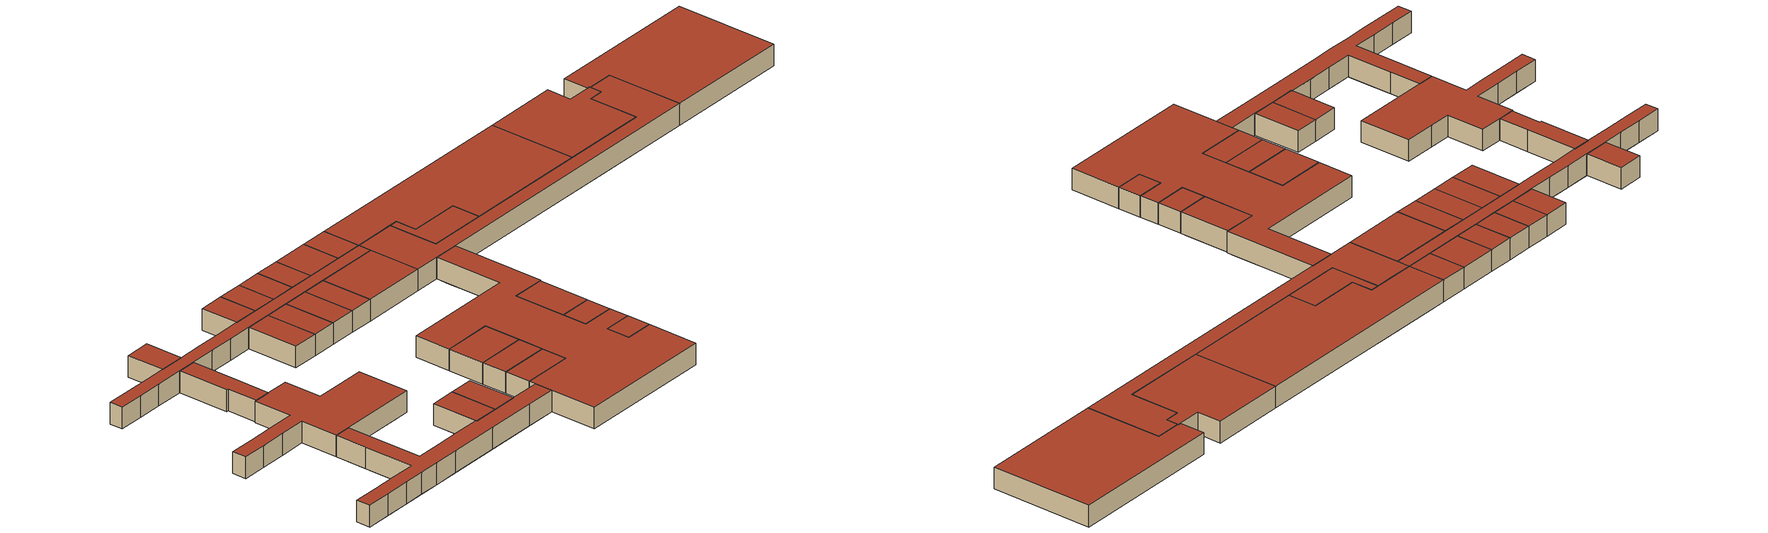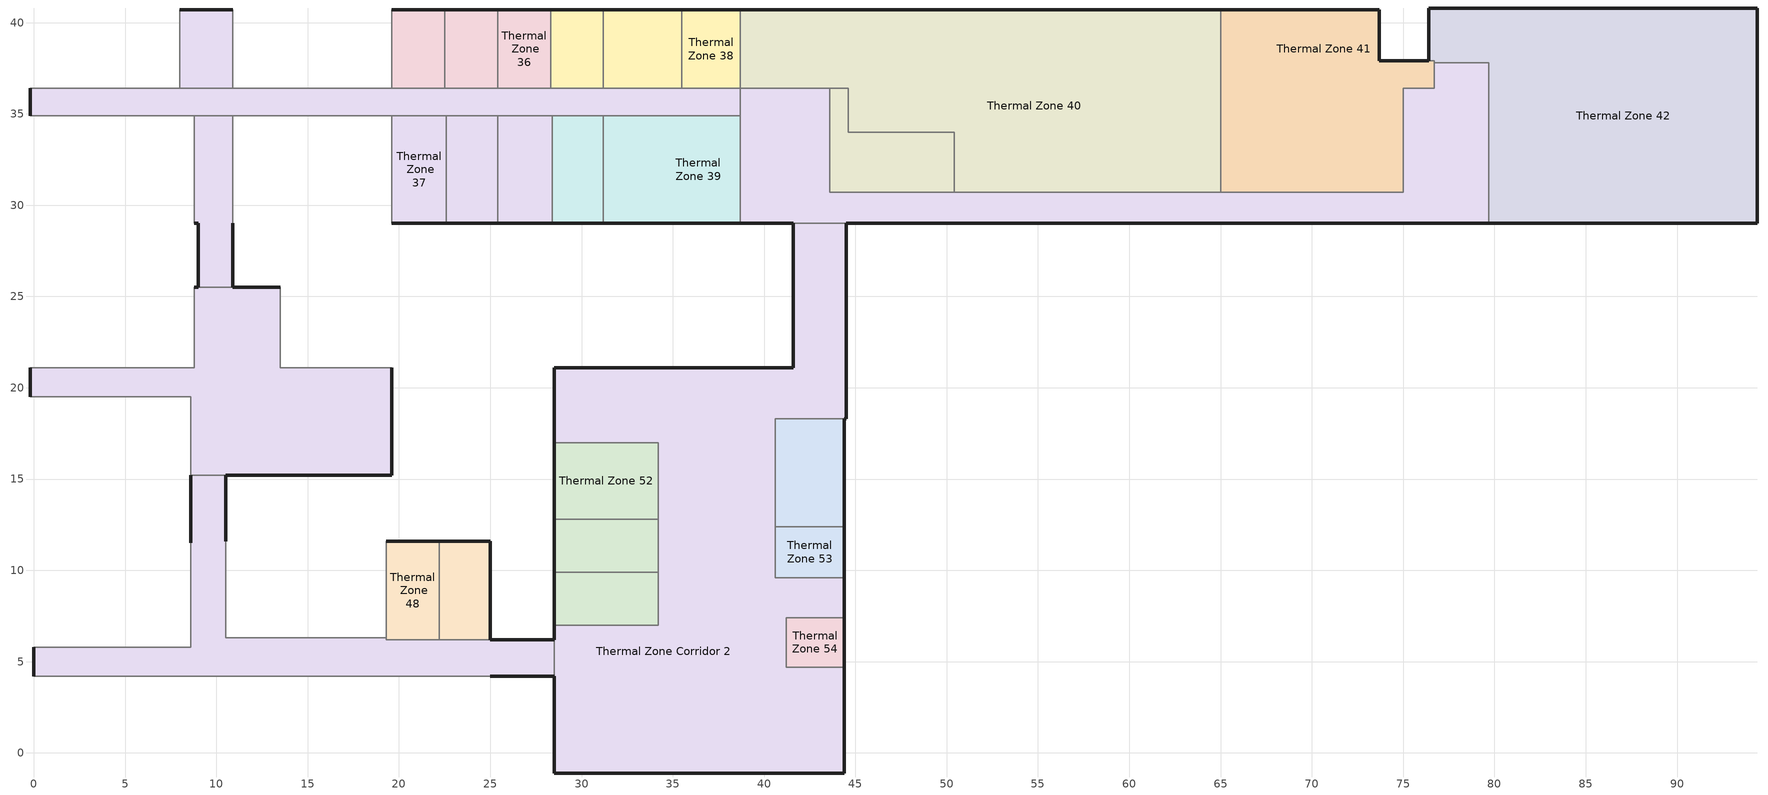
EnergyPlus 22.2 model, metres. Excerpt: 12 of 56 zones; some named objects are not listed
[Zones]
Thermal Zone 36
 floor to Thermal Zone 5 (Interior Floor): 28.3,40.7 28.3,36.4 25.4,36.4 25.4,40.7 z2.44; 22.5,40.7 22.5,36.4 19.6,36.4 19.6,40.7 z2.44; 25.4,40.7 25.4,36.4 22.5,36.4 22.5,40.7 z2.44
 wall outside (ASHRAE 189.1-2009 ExtWall Mass ClimateZone 4): 28.3,40.7 25.4,40.7 22.5,40.7 19.6,40.7 z2.44:4.88
 wall to Thermal Zone 38 (Interior Wall): 28.3,36.4 28.3,40.7 z2.44:4.88
 wall to Thermal Zone Corridor 2 (Interior Wall): 19.6,36.4 22.5,36.4 25.4,36.4 28.3,36.4 z2.44:4.88
 wall to Thermal Zone 36 (Interior Wall): 25.4,40.7 25.4,36.4 25.4,40.7 / 22.5,36.4 22.5,40.7 22.5,36.4 z2.44:4.88
 wall to Thermal Zone 34 (Interior Wall): 19.6,40.7 19.6,36.4 z2.44:4.88
 roof outside (ASHRAE 189.1-2009 ExtRoof IEAD ClimateZone 2-5): 25.4,40.7 25.4,36.4 28.3,36.4 28.3,40.7 z4.88; 19.6,40.7 19.6,36.4 22.5,36.4 22.5,40.7 z4.88; 22.5,40.7 22.5,36.4 25.4,36.4 25.4,40.7 z4.88
Thermal Zone 37
 floor to Thermal Zone 6 (Interior Floor): 22.6,34.9 22.6,29 19.6,29 19.6,34.9 z2.44; 22.6,29 22.6,34.9 25.4,34.9 25.4,29 z2.44; 28.4,34.9 28.4,29 25.4,29 25.4,34.9 z2.44
 wall outside (ASHRAE 189.1-2009 ExtWall Mass ClimateZone 4): 19.6,29 22.6,29 25.4,29 28.4,29 z2.44:4.88
 wall to Thermal Zone 37 (Interior Wall): 22.6,29 22.6,34.9 22.6,29 / 25.4,29 25.4,34.9 25.4,29 z2.44:4.88
 wall to Thermal Zone 35 (Interior Wall): 19.6,34.9 19.6,29 z2.44:4.88
 wall to Thermal Zone Corridor 2 (Interior Wall): 28.4,34.9 25.4,34.9 22.6,34.9 19.6,34.9 z2.44:4.88
 wall to Thermal Zone 39 (Interior Wall): 28.4,29 28.4,34.9 z2.44:4.88
 roof outside (ASHRAE 189.1-2009 ExtRoof IEAD ClimateZone 2-5): 19.6,34.9 19.6,29 22.6,29 22.6,34.9 z4.88; 25.4,29 25.4,34.9 22.6,34.9 22.6,29 z4.88; 25.4,34.9 25.4,29 28.4,29 28.4,34.9 z4.88
Thermal Zone 38
 floor to Thermal Zone 7 (Interior Floor): 31.2,40.7 31.2,36.4 28.3,36.4 28.3,40.7 z2.44; 34.1,40.7 34.1,36.4 31.2,36.4 31.2,40.7 z2.44
 floor ground (ExtSlabCarpet 4in ClimateZone 1-8): 35.5,40.7 35.5,36.4 34.1,36.4 34.1,40.7 z2.44; 38.7,40.7 38.7,39.8 38.7,36.4 35.5,36.4 35.5,40.7 z2.44
 wall outside (ASHRAE 189.1-2009 ExtWall Mass ClimateZone 4): 38.7,40.7 35.5,40.7 31.2,40.7 28.3,40.7 z2.44:4.88
 wall to Thermal Zone 38 (Interior Wall): 31.2,36.4 31.2,40.7 31.2,36.4 / 35.5,36.4 35.5,40.7 35.5,36.4 z2.44:4.88
 wall to Thermal Zone Corridor 2 (Interior Wall): 28.3,36.4 31.2,36.4 35.5,36.4 38.7,36.4 z2.44:4.88
 wall to Thermal Zone 40 (Interior Wall): 38.7,36.4 38.7,39.8 38.7,40.7 z2.44:4.88
 roof outside (ASHRAE 189.1-2009 ExtRoof IEAD ClimateZone 2-5): 28.3,40.7 28.3,36.4 31.2,36.4 31.2,40.7 z4.88; 35.5,36.4 35.5,40.7 31.2,40.7 31.2,36.4 z4.88; 35.5,40.7 35.5,36.4 38.7,36.4 38.7,39.8 38.7,40.7 z4.88
Thermal Zone 39
 floor to Thermal Zone 7 (Interior Floor): 28.4,29 28.4,34.9 31.2,34.9 31.2,29 z2.44; 34.1,33.4 34.1,29 31.2,29 31.2,33.4 z2.44
 floor ground (ExtSlabCarpet 4in ClimateZone 1-8): 38.7,34.9 38.7,29 34.1,29 34.1,34.9 z2.44
 floor to Thermal Zone Corridor 1 (Interior Floor): 34.1,34.9 34.1,33.4 31.2,33.4 31.2,34.9 z2.44
 wall outside (ASHRAE 189.1-2009 ExtWall Mass ClimateZone 4): 28.4,29 31.2,29 38.7,29 z2.44:4.88
 wall to Thermal Zone Corridor 2 (Interior Wall): 38.7,29 38.7,34.9 31.2,34.9 28.4,34.9 z2.44:4.88
 wall to Thermal Zone 39 (Interior Wall): 31.2,29 31.2,34.9 31.2,29 z2.44:4.88
 roof outside (ASHRAE 189.1-2009 ExtRoof IEAD ClimateZone 2-5): 31.2,29 31.2,34.9 28.4,34.9 28.4,29 z4.88; 31.2,34.9 31.2,29 38.7,29 38.7,34.9 z4.88
Thermal Zone 40
 floor to Thermal Zone 16 (Interior Floor): 40.7,40.7 40.7,36.4 38.7,36.4 38.7,40.7 z2.44; 47.5,40.7 47.5,36.4 44.5,36.4 44.5,40.7 z2.44; 44.5,40.7 44.5,36.4 40.7,36.4 40.7,40.7 z2.44
 floor to Thermal Zone 18 (Interior Floor): 50.4,34.9 50.4,34 46.4,34 46.4,34.9 z2.44; 53.3,34.9 53.3,30.7 50.4,30.7 50.4,34.9 z2.44; 50.4,34 50.4,32 46.4,32 46.4,34 z2.44; 50.4,32 50.4,30.7 46.4,30.7 46.4,32 z2.44
 floor to Thermal Zone 17 (Interior Floor): 50.4,40.7 50.4,36.4 47.5,36.4 47.5,40.7 z2.44; 62,40.7 62,36.4 56.2,36.4 56.2,40.7 z2.44; 56.2,40.7 56.2,36.4 50.4,36.4 50.4,40.7 z2.44
 floor to Thermal Zone 19 (Interior Floor): 59.1,34.9 59.1,30.7 56.2,30.7 56.2,34.9 z2.44; 62,34.9 62,30.7 59.1,30.7 59.1,34.9 z2.44; 56.2,34.9 56.2,30.7 53.3,30.7 53.3,34.9 z2.44
 floor to Thermal Zone 20 (Interior Floor): 65,40.7 65,36.4 62,36.4 62,40.7 z2.44
 floor to Thermal Zone 21 (Interior Floor): 65,34.9 65,30.7 62,30.7 62,34.9 z2.44
 floor to Thermal Zone Corridor 1 (Interior Floor): 65,36.4 65,34.9 46.4,34.9 46.4,34 44.6,34 44.6,36.4 z2.44; 44.6,36.4 44.6,34 46.4,34 46.4,30.7 44.5,30.7 44.5,34.9 43.6,34.9 43.6,36.4 z2.44
 floor to Thermal Zone 22 (Interior Floor): 44.5,34.9 44.5,30.7 43.6,30.7 43.6,34.9 z2.44
 wall outside (ASHRAE 189.1-2009 ExtWall Mass ClimateZone 4): 65,40.7 38.7,40.7 z2.44:4.88
 wall to Thermal Zone 40 (Interior Wall): 50.4,34 50.4,30.7 50.4,34 44.6,34 50.4,34 / 44.6,36.4 44.6,34 44.6,36.4 43.6,36.4 44.6,36.4 z2.44:4.88
 wall to Thermal Zone Corridor 2 (Interior Wall): 38.7,36.4 41.5,36.4 43.6,36.4 43.6,30.7 44.6,30.7 50.4,30.7 65,30.7 z2.44:4.88
 wall to Thermal Zone 41 (Interior Wall): 65,30.7 65,40.7 z2.44:4.88
 roof outside (ASHRAE 189.1-2009 ExtRoof IEAD ClimateZone 2-5): 65,30.7 65,40.7 38.7,40.7 38.7,39.8 38.7,36.4 41.5,36.4 43.6,36.4 44.6,36.4 44.6,34 50.4,34 50.4,30.7 z4.88; 50.4,30.7 50.4,34 44.6,34 44.6,36.4 43.6,36.4 43.6,30.7 44.6,30.7 z4.88
Thermal Zone 41
 floor to Thermal Zone 20 (Interior Floor): 73.5,40.7 73.5,36.4 67.8,36.4 67.8,40.7 z2.44; 67.8,40.7 67.8,36.4 65,36.4 65,40.7 z2.44
 floor to Thermal Zone Corridor 1 (Interior Floor): 73.5,36.4 73.5,34.9 65,34.9 65,36.4 z2.44; 76.7,37.8 76.7,36.4 75,36.4 75,30.7 73.5,30.7 73.5,37.8 z2.44
 floor to Thermal Zone 29 (Interior Floor): 76.7,37.9 76.7,37.8 76.4,37.8 76.4,37.9 z2.44
 floor ground (ExtSlabCarpet 4in ClimateZone 1-8): 73.7,40.7 73.7,37.9 76.4,37.9 76.4,37.8 73.5,37.8 73.5,40.7 z2.44
 floor to Thermal Zone 21 (Interior Floor): 67.7,34.9 67.7,30.7 65,30.7 65,34.9 z2.44; 73.5,34.9 73.5,30.7 67.7,30.7 67.7,34.9 z2.44
 wall outside (ASHRAE 189.1-2009 ExtWall Mass ClimateZone 4): 76.4,37.9 73.7,37.9 73.7,40.7 65,40.7 z2.44:4.88
 wall to Thermal Zone 42 (Interior Wall): 76.7,37.8 76.7,37.9 76.4,37.9 z2.44:4.88
 wall to Thermal Zone Corridor 2 (Interior Wall): 65,30.7 75,30.7 75,36.4 76.7,36.4 76.7,37.8 z2.44:4.88
 roof outside (ASHRAE 189.1-2009 ExtRoof IEAD ClimateZone 2-5): 75,30.7 75,36.4 76.7,36.4 76.7,37.8 76.7,37.9 76.4,37.9 73.7,37.9 73.7,40.7 65,40.7 65,30.7 z4.88
Thermal Zone 42
 floor to Thermal Zone 29 (Interior Floor): 79.7,29 79.7,37.8 76.7,37.8 76.7,37.9 76.4,37.9 76.4,40.8 94.4,40.8 94.4,29 z2.44
 wall outside (ASHRAE 189.1-2009 ExtWall Mass ClimateZone 4): 79.7,29 94.4,29 94.4,40.8 76.4,40.8 76.4,37.9 z2.44:4.88
 wall to Thermal Zone Corridor 2 (Interior Wall): 76.7,37.8 79.7,37.8 79.7,29 z2.44:4.88
 roof outside (ASHRAE 189.1-2009 ExtRoof IEAD ClimateZone 2-5): 94.4,29 94.4,40.8 76.4,40.8 76.4,37.9 76.7,37.9 76.7,37.8 79.7,37.8 79.7,29 z4.88
Thermal Zone 48
 floor to Thermal Zone 14 (Interior Floor): 22.2,11.6 22.2,6.2 19.3,6.2 19.3,11.6 z2.44; 25,11.6 25,6.2 22.2,6.2 22.2,11.6 z2.44
 wall outside (ASHRAE 189.1-2009 ExtWall Mass ClimateZone 4): 25,6.2 25,11.6 22.2,11.6 19.3,11.6 z2.44:4.88
 wall to Thermal Zone 48 (Interior Wall): 22.2,6.2 22.2,11.6 22.2,6.2 z2.44:4.88
 wall to Thermal Zone Corridor 2 (Interior Wall): 19.3,6.3 19.3,6.2 22.2,6.2 25,6.2 z2.44:4.88
 wall to Thermal Zone 47 (Interior Wall): 19.3,11.6 19.3,6.3 z2.44:4.88
 roof outside (ASHRAE 189.1-2009 ExtRoof IEAD ClimateZone 2-5): 19.3,11.6 19.3,6.2 22.2,6.2 22.2,11.6 z4.88; 25,6.2 25,11.6 22.2,11.6 22.2,6.2 z4.88
Thermal Zone 52
 floor to Thermal Zone Corridor 1 (Interior Floor): 34.2,9.9 34.2,7 28.5,7 28.5,9.9 z2.44; 34.2,12.8 34.2,9.9 28.5,9.9 28.5,12.8 z2.44; 34.2,17 34.2,12.8 28.5,12.8 28.5,17 z2.44
 wall outside (ASHRAE 189.1-2009 ExtWall Mass ClimateZone 4): 28.5,17 28.5,12.8 28.5,9.9 28.5,7 z2.44:4.88
 wall to Thermal Zone 52 (Interior Wall): 34.2,9.9 28.5,9.9 34.2,9.9 / 34.2,12.8 28.5,12.8 34.2,12.8 z2.44:4.88
 wall to Thermal Zone Corridor 2 (Interior Wall): 28.5,7 34.2,7 34.2,9.9 34.2,12.8 34.2,17 28.5,17 z2.44:4.88
 roof outside (ASHRAE 189.1-2009 ExtRoof IEAD ClimateZone 2-5): 34.2,7 34.2,9.9 28.5,9.9 28.5,7 z4.88; 34.2,9.9 34.2,12.8 28.5,12.8 28.5,9.9 z4.88; 34.2,12.8 34.2,17 28.5,17 28.5,12.8 z4.88
Thermal Zone 53
 floor to Thermal Zone 23 (Interior Floor): 44.4,18.3 44.4,15.3 41.5,15.3 41.5,18.3 z2.44
 floor to Thermal Zone Corridor 1 (Interior Floor): 44.4,15.3 44.4,13 41.5,13 41.5,15.3 z2.44; 41.5,18.3 41.5,13 40.6,13 40.6,18.3 z2.44
 floor to Thermal Zone 24 (Interior Floor): 44.4,13 44.4,12.4 40.6,12.4 40.6,13 z2.44; 44.4,12.4 44.4,9.6 40.6,9.6 40.6,12.4 z2.44
 wall outside (ASHRAE 189.1-2009 ExtWall Mass ClimateZone 4): 44.4,9.6 44.4,12.4 44.4,18.3 z2.44:4.88
 wall to Thermal Zone 53 (Interior Wall): 40.6,12.4 44.4,12.4 40.6,12.4 z2.44:4.88
 wall to Thermal Zone Corridor 2 (Interior Wall): 44.4,18.3 40.6,18.3 40.6,12.4 40.6,9.6 44.4,9.6 z2.44:4.88
 roof outside (ASHRAE 189.1-2009 ExtRoof IEAD ClimateZone 2-5): 40.6,18.3 40.6,12.4 44.4,12.4 44.4,18.3 z4.88; 40.6,12.4 40.6,9.6 44.4,9.6 44.4,12.4 z4.88
Thermal Zone 54
 floor to Thermal Zone 24 (Interior Floor): 44.4,7.4 44.4,4.7 41.2,4.7 41.2,7.4 z2.44
 wall outside (ASHRAE 189.1-2009 ExtWall Mass ClimateZone 4): 44.4,4.7 44.4,7.4 z2.44:4.88
 wall to Thermal Zone Corridor 2 (Interior Wall): 44.4,7.4 41.2,7.4 41.2,4.7 44.4,4.7 z2.44:4.88
 roof outside (ASHRAE 189.1-2009 ExtRoof IEAD ClimateZone 2-5): 41.2,7.4 41.2,4.7 44.4,4.7 44.4,7.4 z4.88
Thermal Zone Corridor 2
 floor to Thermal Zone Corridor 1 (Interior Floor): 34.1,36.4 34.1,34.9 -0.2,34.9 -0.2,36.4 z2.44; 79.7,37.8 79.7,29 73.5,29 73.5,30.7 75,30.7 75,36.4 76.7,36.4 76.7,37.8 z2.44; 43.6,36.4 43.6,34.9 41.5,34.9 41.5,29 38.7,29 38.7,36.4 z2.44; 46.4,30.7 46.4,29 44.5,29 44.5,30.7 z2.44; 10.9,34.9 10.9,25.5 9,25.5 9,29 8.8,29 8.8,34.9 z2.44; 10.5,17.3 10.5,15.2 8.6,15.2 z2.44; 10.9,25.5 10.9,21.1 13.5,21.1 10.5,19.3 8.8,21.1 8.8,25.5 z2.44; 8.8,21.1 8.6,19.5 2.6,19.5 2.6,21.1 z2.44; 8.8,21.1 10.5,19.3 10.5,17.3 8.6,15.2 8.6,19.5 z2.44; 19.6,21.1 19.6,19.6 14.68,19.6 z2.44; 19.6,21.1 14.68,19.6 13.7,19.6 13.7,19.3 10.5,19.3 13.5,21.1 z2.44; 10.5,9.7 10.5,4.2 0,4.2 0,5.8 8.6,5.8 8.6,9.7 z2.44; 10.5,15.2 10.5,9.7 8.6,9.7 8.6,15.2 z2.44; 28.5,6 28.5,4.2 10.5,4.2 10.5,5.7 25,5.7 25,6 z2.44; 28.5,6.2 28.5,6 25,6 25,6.2 z2.44; 41.5,21.1 41.5,18.3 40.6,18.3 40.6,13 40.5,13 40.5,2 42.8,2 42.8,-1.1 28.5,-1.1 28.5,7 34.2,7 34.2,17 28.5,17 28.5,21.1 z2.44
 floor ground (ExtSlabCarpet 4in ClimateZone 1-8): 38.7,36.4 38.7,34.9 34.1,34.9 34.1,36.4 z2.44
 floor to Thermal Zone 18 (Interior Floor): 50.4,30.7 50.4,29 46.4,29 46.4,30.7 z2.44; 53.3,30.7 53.3,29 50.4,29 50.4,30.7 z2.44
 floor to Thermal Zone 22 (Interior Floor): 43.6,34.9 43.6,30.7 44.5,30.7 44.5,29 41.5,29 41.5,34.9 z2.44; 44.5,29 44.5,27.4 41.6,27.4 41.6,29 z2.44; 44.5,27.4 44.5,25.3 41.6,25.3 41.6,27.4 z2.44
 floor to Thermal Zone 19 (Interior Floor): 59.1,30.7 59.1,29 56.2,29 56.2,30.7 z2.44; 56.2,30.7 56.2,29 53.3,29 53.3,30.7 z2.44; 62,30.7 62,29 59.1,29 59.1,30.7 z2.44
 floor to Thermal Zone 21 (Interior Floor): 67.7,30.7 67.7,29 62,29 62,30.7 z2.44; 73.5,30.7 73.5,29 67.7,29 67.7,30.7 z2.44
 floor to Thermal Zone 12 (Interior Floor): 13.7,19.3 13.7,17.3 10.5,17.3 10.5,19.3 z2.44; 17.7,15.88 19.6,15.2 17.7,15.2 z2.44; 17.7,19.6 17.7,15.88 13.7,17.3 13.7,19.3 14.68,19.6 z2.44; 13.7,17.3 17.7,15.88 17.7,15.2 13.7,15.2 z2.44; 13.7,17.3 13.7,15.2 10.5,15.2 10.5,17.3 z2.44; 19.6,19.6 19.6,15.2 17.7,15.88 17.7,19.6 z2.44; 14.68,19.6 13.7,19.3 13.7,19.6 z2.44
 floor to Thermal Zone 10 (Interior Floor): 13.5,25.5 13.5,21.1 10.9,21.1 10.9,25.5 z2.44
 floor to Thermal Zone 9 (Interior Floor): 2.6,21.1 2.6,19.5 -0.2,19.5 -0.2,21.1 z2.44
 floor to Thermal Zone 14 (Interior Floor): 25,6.2 25,5.7 22.2,5.7 22.2,6.2 z2.44; 19.3,6.3 19.3,6.2 22.2,6.2 22.2,5.7 19.2,5.7 19.2,6.3 z2.44
 floor to Thermal Zone 13 (Interior Floor): 19.2,6.3 19.2,5.7 16.3,5.7 16.3,6.3 z2.44; 16.3,6.3 16.3,5.7 10.5,5.7 10.5,6.3 z2.44
 floor to Thermal Zone 23 (Interior Floor): 44.5,19.3 44.5,18.3 41.5,18.3 41.5,19.3 z2.44; 44.5,25.3 44.5,19.3 41.5,19.3 41.5,21.1 41.6,21.1 41.6,25.3 z2.44
 floor to Thermal Zone 24 (Interior Floor): 40.6,13 40.6,9.6 44.4,9.6 44.4,7.4 41.2,7.4 41.2,4.7 44.4,4.7 44.4,-1.1 42.8,-1.1 42.8,2 40.5,2 40.5,13 z2.44
 floor to Thermal Zone 1 (Interior Floor): 10.9,40.7 10.9,36.4 8,36.4 8,40.7 z2.44
 wall outside (ASHRAE 189.1-2009 ExtWall Mass ClimateZone 4): -0.2,36.4 -0.2,34.9 / 38.7,29 41.6,29 41.6,21.1 28.5,21.1 28.5,17 / 8.8,29 9,29 9,25.5 8.8,25.5 / -0.2,21.1 -0.2,19.5 / 13.5,25.5 10.9,25.5 10.9,29 / 0,5.8 0,4.2 / 8.6,15.2 8.6,11.5 / 10.5,11.6 10.5,15.2 19.6,15.2 19.6,21.1 / 25,4.2 28.5,4.2 28.5,-1.1 44.4,-1.1 44.4,4.7 / 28.5,7 28.5,6.2 25,6.2 / 44.4,18.3 44.5,18.3 44.5,29 79.7,29 / 44.4,7.4 44.4,9.6 / 10.9,40.7 8,40.7 z2.44:4.88
 wall to Thermal Zone 35 (Interior Wall): 10.9,29 10.9,34.9 13.9,34.9 16.8,34.9 19.6,34.9 z2.44:4.88
 wall to Thermal Zone Corridor 2 (Interior Wall): 8.8,34.9 10.9,34.9 8.8,34.9 / 10.9,36.4 8,36.4 10.9,36.4 / 38.7,34.9 38.7,36.4 38.7,34.9 / 41.6,29 44.5,29 41.6,29 / 9,25.5 10.9,25.5 9,25.5 / 8.6,15.2 10.5,15.2 8.6,15.2 / 28.5,4.2 28.5,6.2 28.5,4.2 z2.44:4.88
 wall to Thermal Zone 33 (Interior Wall): -0.2,34.9 2.7,34.9 5.5,34.9 8.8,34.9 8.8,29 z2.44:4.88
 wall to Thermal Zone 32 (Interior Wall): 8,40.7 8,36.4 5.6,36.4 2.7,36.4 -0.2,36.4 z2.44:4.88
 wall to Thermal Zone 34 (Interior Wall): 19.6,36.4 16.7,36.4 13.8,36.4 10.9,36.4 10.9,40.7 z2.44:4.88
 wall to Thermal Zone 44 (Interior Wall): -0.2,19.5 2.6,19.5 5.6,19.5 8.6,19.5 8.6,15.2 z2.44:4.88
 wall to Thermal Zone 43 (Interior Wall): 8.8,25.5 8.8,21.1 5.6,21.1 2.7,21.1 -0.2,21.1 z2.44:4.88
 wall to Thermal Zone 45 (Interior Wall): 19.6,21.1 16,21.1 13.5,21.1 13.5,25.5 z2.44:4.88
 wall to Thermal Zone 51 (Interior Wall): 13.5,4.2 19.3,4.2 25,4.2 z2.44:4.88
 wall to Thermal Zone 50 (Interior Wall): 8.2,4.2 10.5,4.2 13.5,4.2 z2.44:4.88
 wall to Thermal Zone 49 (Interior Wall): 0,4.2 2.9,4.2 5.8,4.2 8.2,4.2 z2.44:4.88
 wall to Thermal Zone 46 (Interior Wall): 8.6,11.5 8.6,5.8 5.8,5.8 2.9,5.8 0,5.8 z2.44:4.88
 wall to Thermal Zone 47 (Interior Wall): 19.3,6.3 16.4,6.3 13.5,6.3 10.5,6.3 10.5,11.6 z2.44:4.88
 roof outside (ASHRAE 189.1-2009 ExtRoof IEAD ClimateZone 2-5): 38.7,34.9 38.7,36.4 35.5,36.4 31.2,36.4 28.3,36.4 25.4,36.4 22.5,36.4 19.6,36.4 16.7,36.4 13.8,36.4 10.9,36.4 8,36.4 5.6,36.4 2.7,36.4 -0.2,36.4 -0.2,34.9 2.7,34.9 5.5,34.9 8.8,34.9 10.9,34.9 13.9,34.9 16.8,34.9 19.6,34.9 22.6,34.9 25.4,34.9 28.4,34.9 31.2,34.9 z4.88; 79.7,29 79.7,37.8 76.7,37.8 76.7,36.4 75,36.4 75,30.7 65,30.7 50.4,30.7 44.6,30.7 43.6,30.7 43.6,36.4 41.5,36.4 38.7,36.4 38.7,34.9 38.7,29 41.6,29 44.5,29 z4.88; 10.9,25.5 10.9,29 10.9,34.9 8.8,34.9 8.8,29 9,29 9,25.5 z4.88; 19.6,15.2 19.6,21.1 16,21.1 13.5,21.1 13.5,25.5 10.9,25.5 9,25.5 8.8,25.5 8.8,21.1 5.6,21.1 2.7,21.1 -0.2,21.1 -0.2,19.5 2.6,19.5 5.6,19.5 8.6,19.5 8.6,15.2 10.5,15.2 z4.88; 28.5,4.2 28.5,6.2 25,6.2 22.2,6.2 19.3,6.2 19.3,6.3 16.4,6.3 13.5,6.3 10.5,6.3 10.5,11.6 10.5,15.2 8.6,15.2 8.6,11.5 8.6,5.8 5.8,5.8 2.9,5.8 0,5.8 0,4.2 2.9,4.2 5.8,4.2 8.2,4.2 10.5,4.2 13.5,4.2 19.3,4.2 25,4.2 z4.88; 44.4,-1.1 44.4,4.7 41.2,4.7 41.2,7.4 44.4,7.4 44.4,9.6 40.6,9.6 40.6,12.4 40.6,18.3 44.4,18.3 44.5,18.3 44.5,29 41.6,29 41.6,21.1 28.5,21.1 28.5,17 34.2,17 34.2,12.8 34.2,9.9 34.2,7 28.5,7 28.5,6.2 28.5,4.2 28.5,-1.1 z4.88; 8,40.7 8,36.4 10.9,36.4 10.9,40.7 z4.88
[Building]
Building 1: North Axis=0; Loads Convergence Tolerance Value=0.15; Maximum Number of Warmup Days=1000
[Site:Location]
Paris-Orly.AP: Latitude=39.7653; Longitude=39.7653; Time Zone=1; Elevation=90
[SizingPeriod:DesignDay]
Paris-Orly.AP Ann Htg 99.6% Condns DB: Month=1; Day of Month=21; Day Type=WinterDesignDay; Maximum DryBulb Temperature=-4.7; Daily DryBulb Temperature Range=0; DryBulb Temperature Range Modifier Type=DefaultMultipliers; Humidity Condition Type=Wetbulb; Wetbulb or DewPoint at Maximum DryBulb=-4.7; Barometric Pressure=100248; Wind Speed=2.8; Wind Direction=30; Rain Indicator=No; Snow Indicator=No; Daylight Saving Time Indicator=No; Solar Model Indicator=ASHRAEClearSky; Sky Clearness=0
[Material] Thermal Absorptance=0.9
Name | Roughness | Thickness | Conductivity | Density | Specific Heat | Solar Absorptance | Visible Absorptance
1/2IN Gypsum | Smooth | 0.0127 | 0.16 | 784.9 | 830 | 0.4 | 0.4
1IN Stucco | Smooth | 0.0253 | 0.6918 | 1858 | 837 | 0.92 | 0.92
8IN Concrete HW | MediumRough | 0.2033 | 1.7296 | 2243 | 837 | 0.65 | 0.65
F16 Acoustic tile | MediumSmooth | 0.0191 | 0.06 | 368 | 590 | 0.3 | 0.3
G01a 19mm gypsum board | MediumSmooth | 0.019 | 0.16 | 800 | 1090 | 0.4 | 0.4
M11 100mm lightweight concrete | MediumRough | 0.1016 | 0.53 | 1280 | 840 | 0.5 | 0.5
MAT-CC05 4 HW CONCRETE | Rough | 0.1016 | 1.311 | 2240 | 836.8 | 0.85 | 0.85
Metal Decking | MediumSmooth | 0.0015 | 45.006 | 7680 | 418.4 | 0.6 | 0.6
Roof Insulation [21] | MediumRough | 0.2105 | 0.049 | 265 | 836.8 | 0.7 | 0.7
Roof Membrane | VeryRough | 0.0095 | 0.16 | 1121.29 | 1460 | 0.7 | 0.7
Wall Insulation [37] | MediumRough | 0.0681 | 0.0432 | 91 | 837 | 0.5 | 0.5
[Material:NoMass]
CP02 CARPET PAD: Roughness=Smooth; Thermal Resistance=0.1; Thermal Absorptance=0.9; Solar Absorptance=0.8; Visible Absorptance=0.8
[Material:AirGap]
Name | Thermal Resistance
F04 Wall air space resistance | 0.15
F05 Ceiling air space resistance | 0.18
[Construction]
ASHRAE 189.1-2009 ExtRoof IEAD ClimateZone 2-5: Roof Membrane, Roof Insulation [21], Metal Decking
ASHRAE 189.1-2009 ExtWall Mass ClimateZone 4: 1IN Stucco, 8IN Concrete HW, Wall Insulation [37], 1/2IN Gypsum
ExtSlabCarpet 4in ClimateZone 1-8: MAT-CC05 4 HW CONCRETE, CP02 CARPET PAD
Interior Floor: F16 Acoustic tile, F05 Ceiling air space resistance, M11 100mm lightweight concrete
Interior Wall: G01a 19mm gypsum board, F04 Wall air space resistance, G01a 19mm gypsum board
[Space] Space Type=189.1-2009 - Office - ClosedOffice - CZ4-8
Name | Zone
Space 2 - 10; Space 2 - 8; Space 2 - 9 | Thermal Zone 36
Space 2 - 24; Space 2 - 25; Space 2 - 26 | Thermal Zone 37
Space 2 - 11; Space 2 - 12; Space 2 - 13 | Thermal Zone 38
Space 2 - 27; Space 2 - 28 | Thermal Zone 39
Space 2 - 14; Space 2 - 16 | Thermal Zone 40
Space 2 - 15 | Thermal Zone 41
Space 2 - 17 | Thermal Zone 42
Space 2 - 43; Space 2 - 44 | Thermal Zone 48
Space 2 - 52; Space 2 - 53; Space 2 - 54 | Thermal Zone 52
Space 2 - 55; Space 2 - 56 | Thermal Zone 53
Space 2 - 57 | Thermal Zone 54
Corridor 2 - 1; Corridor 2 - 1 (2); Corridor 2 - 1 (3); Corridor 2 - 1 (4); Corridor 2 - 1 (5); Corridor 2 - 1 (6); Space 2 - 4 | Thermal Zone Corridor 2
[SpaceList]
189.1-2009 - Office - ClosedOffice - CZ4-8: Space 1 - 9, Space 2 - 5, Space 1 - 1, Space 1 - 13, Corridor 1 - 1, Space 1 - 5, Space 1 - 34, Space 2 - 56, Space 1 - 11, Space 1 - 3, Space 1 - 20, Space 1 - 16, Space 1 - 39, Space 1 - 10, Space 1 - 15, Space 1 - 26, Space 1 - 31, Space 1 - 12, Space 1 - 14, Space 1 - 42, Space 1 - 40, Space 2 - 44, Space 1 - 4, Space 1 - 53, Space 2 - 51, Space 1 - 6, Space 1 - 8, Space 1 - 22, Space 1 - 7, Space 1 - 38, Space 1 - 23, Corridor 1 - 3, Space 1 - 18, Space 1 - 50, Space 1 - 30, Space 1 - 44, Space 1 - 17, Space 1 - 33, Space 1 - 19, Space 1 - 21, Space 1 - 47, Space 1 - 27, Corridor 2 - 1 (5), Space 1 - 24, Space 1 - 72, Space 1 - 25, Space 1 - 77, Space 1 - 28, Space 1 - 29, Space 1 - 32, Corridor 1 - 2, Space 1 - 49, Space 1 - 37, Space 1 - 43, Space 1 - 2, Space 1 - 35, Corridor 1 - 4, Space 1 - 52, Space 1 - 36, Corridor 1 - 4 (4), Space 1 - 56, Space 1 - 41, Space 1 - 45, Space 1 - 60, Space 1 - 51, Space 1 - 48, Corridor 1 - 4 (2), Corridor 1 - 4 (3), Space 1 - 55, Space 1 - 46, Space 2 - 21, Space 1 - 54, Space 1 - 57, Space 1 - 58, Space 1 - 59, Space 1 - 61, Space 1 - 62, Space 1 - 63, Space 1 - 64, Space 1 - 65, Space 1 - 66, Space 1 - 67, Space 1 - 68, Space 1 - 69, Space 1 - 70, Space 1 - 71, Space 1 - 73, Space 2 - 3, Space 1 - 74, Space 1 - 75, Space 1 - 76, Space 1 - 78, Corridor 2 - 1, Space 2 - 23, Space 2 - 1, Corridor 2 - 1 (2), Space 2 - 9, Space 2 - 15, Space 2 - 10, Space 2 - 52, Space 2 - 11, Space 2 - 12, Space 2 - 54, Space 2 - 13, Space 2 - 14, Space 2 - 2, Space 2 - 4, Space 2 - 6, Space 2 - 7, Space 2 - 8, Space 2 - 16, Space 2 - 17, Space 2 - 18, Space 2 - 19, Space 2 - 24, Space 2 - 20, Space 2 - 22, Space 2 - 25, Space 2 - 26, Space 2 - 28, Space 2 - 27, Corridor 2 - 1 (3), Corridor 2 - 1 (4), Space 2 - 33, Space 2 - 29, Space 2 - 30, Space 2 - 31, Space 2 - 32, Space 2 - 34, Space 2 - 35, Space 2 - 36, Space 2 - 37, Space 2 - 39, Space 2 - 38, Space 2 - 40, Space 2 - 41, Space 2 - 42, Space 2 - 43, Space 2 - 49, Space 2 - 45, Space 2 - 46, Space 2 - 47, Space 2 - 48, Space 2 - 50, Corridor 2 - 1 (6), Space 2 - 53, Space 2 - 55, Space 2 - 57
[Zone] Multiplier=1; Part of Total Floor Area=Yes
Thermal Zone 36; Thermal Zone 37; Thermal Zone 38; Thermal Zone 39; Thermal Zone 40; Thermal Zone 41; Thermal Zone 42; Thermal Zone 48; Thermal Zone 52; Thermal Zone 53; Thermal Zone 54; Thermal Zone Corridor 2
[People]
189.1-2009 - Office - ClosedOffice - CZ4-8 People: Zone or ZoneList or Space or SpaceList=189.1-2009 - Office - ClosedOffice - CZ4-8; Number of People Schedule=Office Work Occ; Number of People Calculation Method=People/Area; People per Floor Area=0.0511286; Fraction Radiant=0.3; Activity Level Schedule=Office Activity
[Lights]
189.1-2009 - Office - ClosedOffice - CZ4-8 Lights: Zone or ZoneList or Space or SpaceList=189.1-2009 - Office - ClosedOffice - CZ4-8; Schedule=Office Bldg Light; Design Level Calculation Method=Watts/Area; Watts per Zone Floor Area=10.6563; EndUse Subcategory=General
[ElectricEquipment]
189.1-2009 - Office - ClosedOffice - CZ4-8 Electric Equipment: Zone or ZoneList or Space or SpaceList=189.1-2009 - Office - ClosedOffice - CZ4-8; Schedule=Office Bldg Equip; Design Level Calculation Method=Watts/Area; Watts per Zone Floor Area=6.8889; EndUse Subcategory=General
[ZoneInfiltration:DesignFlowRate]
189.1-2009 - Office - ClosedOffice - CZ4-8 Infiltration: Zone or ZoneList or Space or SpaceList=189.1-2009 - Office - ClosedOffice - CZ4-8; Schedule=Office Infil Quarter On; Design Flow Rate Calculation Method=Flow/ExteriorArea; Flow Rate per Exterior Surface Area=0.000226568
[DesignSpecification:OutdoorAir]
189.1-2009 - Office - ClosedOffice - CZ4-8 Ventilation: Outdoor Air Method=Sum; Outdoor Air Flow per Person=0.00943895; Outdoor Air Flow per Zone Floor Area=0; Outdoor Air Flow per Zone=0; Outdoor Air Flow Air Changes per Hour=0
[DesignSpecification:OutdoorAir:SpaceList] Space 1 Design Specification Outdoor Air Object=189.1-2009 - Office - ClosedOffice - CZ4-8 Ventilation
Thermal Zone 36 DSOA Space List: Space 1=Space 2 - 10; Space 2=Space 2 - 8; Space 2 Design Specification Outdoor Air Object=189.1-2009 - Office - ClosedOffice - CZ4-8 Ventilation; Space 3=Space 2 - 9; Space 3 Design Specification Outdoor Air Object=189.1-2009 - Office - ClosedOffice - CZ4-8 Ventilation
Thermal Zone 37 DSOA Space List: Space 1=Space 2 - 24; Space 2=Space 2 - 25; Space 2 Design Specification Outdoor Air Object=189.1-2009 - Office - ClosedOffice - CZ4-8 Ventilation; Space 3=Space 2 - 26; Space 3 Design Specification Outdoor Air Object=189.1-2009 - Office - ClosedOffice - CZ4-8 Ventilation
Thermal Zone 38 DSOA Space List: Space 1=Space 2 - 11; Space 2=Space 2 - 12; Space 2 Design Specification Outdoor Air Object=189.1-2009 - Office - ClosedOffice - CZ4-8 Ventilation; Space 3=Space 2 - 13; Space 3 Design Specification Outdoor Air Object=189.1-2009 - Office - ClosedOffice - CZ4-8 Ventilation
Thermal Zone 39 DSOA Space List: Space 1=Space 2 - 27; Space 2=Space 2 - 28; Space 2 Design Specification Outdoor Air Object=189.1-2009 - Office - ClosedOffice - CZ4-8 Ventilation
Thermal Zone 40 DSOA Space List: Space 1=Space 2 - 14; Space 2=Space 2 - 16; Space 2 Design Specification Outdoor Air Object=189.1-2009 - Office - ClosedOffice - CZ4-8 Ventilation
Thermal Zone 41 DSOA Space List: Space 1=Space 2 - 15
Thermal Zone 42 DSOA Space List: Space 1=Space 2 - 17
Thermal Zone 48 DSOA Space List: Space 1=Space 2 - 43; Space 2=Space 2 - 44; Space 2 Design Specification Outdoor Air Object=189.1-2009 - Office - ClosedOffice - CZ4-8 Ventilation
Thermal Zone 52 DSOA Space List: Space 1=Space 2 - 52; Space 2=Space 2 - 53; Space 2 Design Specification Outdoor Air Object=189.1-2009 - Office - ClosedOffice - CZ4-8 Ventilation; Space 3=Space 2 - 54; Space 3 Design Specification Outdoor Air Object=189.1-2009 - Office - ClosedOffice - CZ4-8 Ventilation
Thermal Zone 53 DSOA Space List: Space 1=Space 2 - 55; Space 2=Space 2 - 56; Space 2 Design Specification Outdoor Air Object=189.1-2009 - Office - ClosedOffice - CZ4-8 Ventilation
Thermal Zone 54 DSOA Space List: Space 1=Space 2 - 57
Thermal Zone Corridor 2 DSOA Space List: Space 1=Corridor 2 - 1; Space 2=Corridor 2 - 1 (2); Space 2 Design Specification Outdoor Air Object=189.1-2009 - Office - ClosedOffice - CZ4-8 Ventilation; Space 3=Corridor 2 - 1 (3); Space 3 Design Specification Outdoor Air Object=189.1-2009 - Office - ClosedOffice - CZ4-8 Ventilation; Space 4=Corridor 2 - 1 (4); Space 4 Design Specification Outdoor Air Object=189.1-2009 - Office - ClosedOffice - CZ4-8 Ventilation; Space 5=Corridor 2 - 1 (5); Space 5 Design Specification Outdoor Air Object=189.1-2009 - Office - ClosedOffice - CZ4-8 Ventilation; Space 6=Corridor 2 - 1 (6); Space 6 Design Specification Outdoor Air Object=189.1-2009 - Office - ClosedOffice - CZ4-8 Ventilation; Space 7=Space 2 - 4; Space 7 Design Specification Outdoor Air Object=189.1-2009 - Office - ClosedOffice - CZ4-8 Ventilation
[Sizing:Zone] Zone Cooling Design Supply Air Temperature Input Method=SupplyAirTemperature; Zone Cooling Design Supply Air Temperature=14; Zone Cooling Design Supply Air Temperature Difference=11.11; Zone Heating Design Supply Air Temperature Input Method=SupplyAirTemperature; Zone Heating Design Supply Air Temperature=40; Zone Heating Design Supply Air Temperature Difference=11.11; Zone Cooling Design Supply Air Humidity Ratio=0.0085; Zone Heating Design Supply Air Humidity Ratio=0.008; Cooling Design Air Flow Method=DesignDay; Cooling Design Air Flow Rate=0; Cooling Minimum Air Flow per Zone Floor Area=0.000762; Cooling Minimum Air Flow=0; Cooling Minimum Air Flow Fraction=0; Heating Design Air Flow Method=DesignDay; Heating Design Air Flow Rate=0; Heating Maximum Air Flow per Zone Floor Area=0.002032; Heating Maximum Air Flow=0.141576; Heating Maximum Air Flow Fraction=0.3; Account for Dedicated Outdoor Air System=No; Zone Load Sizing Method=Sensible Load Only No Latent Load; Zone Latent Cooling Design Supply Air Humidity Ratio Input Method=HumidityRatioDifference; Zone Cooling Design Supply Air Humidity Ratio Difference=0.005; Zone Latent Heating Design Supply Air Humidity Ratio Input Method=HumidityRatioDifference; Zone Humidification Design Supply Air Humidity Ratio Difference=0.005
Name | Design Specification Outdoor Air Object
Thermal Zone 36 | Thermal Zone 36 DSOA Space List
Thermal Zone 37 | Thermal Zone 37 DSOA Space List
Thermal Zone 38 | Thermal Zone 38 DSOA Space List
Thermal Zone 39 | Thermal Zone 39 DSOA Space List
Thermal Zone 40 | Thermal Zone 40 DSOA Space List
Thermal Zone 41 | Thermal Zone 41 DSOA Space List
Thermal Zone 42 | Thermal Zone 42 DSOA Space List
Thermal Zone 48 | Thermal Zone 48 DSOA Space List
Thermal Zone 52 | Thermal Zone 52 DSOA Space List
Thermal Zone 53 | Thermal Zone 53 DSOA Space List
Thermal Zone 54 | Thermal Zone 54 DSOA Space List
Thermal Zone Corridor 2 | Thermal Zone Corridor 2 DSOA Space List
[ZoneControl:Thermostat] Temperature Difference Between Cutout And Setpoint=0
Name | Zone or ZoneList | Control Type Schedule | Control 1
Thermal Zone 36 Thermostat | Thermal Zone 36 | Thermal Zone 36 Thermostat Schedule | Thermostat Setpoint Dual Setpoint 12
Thermal Zone 37 Thermostat | Thermal Zone 37 | Thermal Zone 37 Thermostat Schedule | Thermostat Setpoint Dual Setpoint 39
Thermal Zone 38 Thermostat | Thermal Zone 38 | Thermal Zone 38 Thermostat Schedule | Thermostat Setpoint Dual Setpoint 15
Thermal Zone 39 Thermostat | Thermal Zone 39 | Thermal Zone 39 Thermostat Schedule | Thermostat Setpoint Dual Setpoint 37
Thermal Zone 40 Thermostat | Thermal Zone 40 | Thermal Zone 40 Thermostat Schedule | Thermostat Setpoint Dual Setpoint 3
Thermal Zone 41 Thermostat | Thermal Zone 41 | Thermal Zone 41 Thermostat Schedule | Thermostat Setpoint Dual Setpoint 42
Thermal Zone 42 Thermostat | Thermal Zone 42 | Thermal Zone 42 Thermostat Schedule | Thermostat Setpoint Dual Setpoint 13
Thermal Zone 48 Thermostat | Thermal Zone 48 | Thermal Zone 48 Thermostat Schedule | Thermostat Setpoint Dual Setpoint 46
Thermal Zone 52 Thermostat | Thermal Zone 52 | Thermal Zone 52 Thermostat Schedule | Thermostat Setpoint Dual Setpoint 43
Thermal Zone 53 Thermostat | Thermal Zone 53 | Thermal Zone 53 Thermostat Schedule | Thermostat Setpoint Dual Setpoint 47
Thermal Zone 54 Thermostat | Thermal Zone 54 | Thermal Zone 54 Thermostat Schedule | Thermostat Setpoint Dual Setpoint 36
Thermal Zone Corridor 2 Thermostat | Thermal Zone Corridor 2 | Thermal Zone Corridor 2 Thermostat Schedule | Thermostat Setpoint Dual Setpoint 49
[ThermostatSetpoint:SingleCooling] Setpoint Temperature Schedule=CLG
Thermostat Setpoint Dual Setpoint 12; Thermostat Setpoint Dual Setpoint 39; Thermostat Setpoint Dual Setpoint 15; Thermostat Setpoint Dual Setpoint 37; Thermostat Setpoint Dual Setpoint 3; Thermostat Setpoint Dual Setpoint 42; Thermostat Setpoint Dual Setpoint 13; Thermostat Setpoint Dual Setpoint 46; Thermostat Setpoint Dual Setpoint 43; Thermostat Setpoint Dual Setpoint 47; Thermostat Setpoint Dual Setpoint 36; Thermostat Setpoint Dual Setpoint 49
[Zone equipment]
Thermal Zone 36: VRF Zone Terminal 35
Thermal Zone 37: VRF Zone Terminal 36
Thermal Zone 38: VRF Zone Terminal 37
Thermal Zone 39: VRF Zone Terminal 38
Thermal Zone 40: VRF Zone Terminal 39
Thermal Zone 41: VRF Zone Terminal 40
Thermal Zone 42: VRF Zone Terminal 41
Thermal Zone 48: VRF Zone Terminal 46
Thermal Zone 52: VRF Zone Terminal 50
Thermal Zone 53: VRF Zone Terminal 51
Thermal Zone 54: VRF Zone Terminal 52
Thermal Zone Corridor 2: VRF Zone Terminal 54
[Schedule:Day:Interval]
Office Bldg Light Rule 1 Day Schedule: No, 24:00, 0.05
Office Bldg Light Default Schedule: No, 05:00, 0.05, 07:00, 0.1, 08:00, 0.3, 17:00, 0.9, 18:00, 0.7, 20:00, 0.5, 22:00, 0.3, 23:00, 0.1, 24:00, 0.05
Office Bldg Light Rule 2 Day Schedule: No, 06:00, 0.05, 08:00, 0.1, 14:00, 0.5, 17:00, 0.15, 24:00, 0.05
Office Bldg Light Summer Design Day; Office Bldg Equip Summer Design Day; Office Infil Quarter On Rule 1 Day Schedule: No, 24:00, 1
Office Bldg Light Winter Design Day; Office Bldg Occ Rule 1 Day Schedule; Office Bldg Occ Winter Design Day; Office Bldg Equip Winter Design Day: No, 24:00, 0
Office Bldg Occ Default Schedule: No, 06:00, 0, 07:00, 0.1, 08:00, 0.2, 12:00, 0.85, 13:00, 0.5, 17:00, 0.85, 18:00, 0.7, 20:00, 0.4, 22:00, 0.1, 24:00, 0.05
Office Bldg Occ Rule 2 Day Schedule: No, 06:00, 0, 08:00, 0.1, 14:00, 0.4, 17:00, 0.1, 24:00, 0
Office Bldg Occ Summer Design Day: No, 06:00, 0, 22:00, 1, 24:00, 0.05
Office Activity Default Schedule; Office Activity Summer Design Day; Office Activity Winter Design Day: No, 24:00, 132
Office Bldg Equip Rule 1 Day Schedule: No, 24:00, 0.3
Office Bldg Equip Default Schedule: No, 08:00, 0.4, 12:00, 0.9, 13:00, 0.8, 17:00, 0.9, 18:00, 0.8, 20:00, 0.6, 22:00, 0.5, 24:00, 0.4
Office Bldg Equip Rule 2 Day Schedule: No, 06:00, 0.3, 08:00, 0.4, 14:00, 0.5, 17:00, 0.35, 24:00, 0.3
Schedule Day 1: No, 24:00, 23.5
Office Infil Quarter On Default Schedule; Office Infil Quarter On Summer Design Day: No, 06:00, 1, 22:00, 0.25, 24:00, 1
Office Infil Quarter On Rule 2 Day Schedule; Office Infil Quarter On Winter Design Day: No, 06:00, 1, 18:00, 0.25, 24:00, 1
[Schedule:Week:Daily]
Office Bldg Light Week Rule - Jan1-Dec31: Office Bldg Light Rule 1 Day Schedule, Office Bldg Light Default Schedule, Office Bldg Light Default Schedule, Office Bldg Light Default Schedule, Office Bldg Light Default Schedule, Office Bldg Light Default Schedule, Office Bldg Light Rule 2 Day Schedule, Office Bldg Light Default Schedule, Office Bldg Light Summer Design Day, Office Bldg Light Winter Design Day, Office Bldg Light Default Schedule, Office Bldg Light Default Schedule
Office Work Occ Week Rule - Jan1-Dec31: Office Bldg Occ Rule 1 Day Schedule, Office Bldg Occ Default Schedule, Office Bldg Occ Default Schedule, Office Bldg Occ Default Schedule, Office Bldg Occ Default Schedule, Office Bldg Occ Default Schedule, Office Bldg Occ Rule 2 Day Schedule, Office Bldg Occ Default Schedule, Office Bldg Occ Summer Design Day, Office Bldg Occ Winter Design Day, Office Bldg Occ Default Schedule, Office Bldg Occ Default Schedule
Office Activity Week Rule - Jan1-Dec31: Office Activity Default Schedule, Office Activity Default Schedule, Office Activity Default Schedule, Office Activity Default Schedule, Office Activity Default Schedule, Office Activity Default Schedule, Office Activity Default Schedule, Office Activity Default Schedule, Office Activity Summer Design Day, Office Activity Winter Design Day, Office Activity Default Schedule, Office Activity Default Schedule
Office Bldg Equip Week Rule - Jan1-Dec31: Office Bldg Equip Rule 1 Day Schedule, Office Bldg Equip Default Schedule, Office Bldg Equip Default Schedule, Office Bldg Equip Default Schedule, Office Bldg Equip Default Schedule, Office Bldg Equip Default Schedule, Office Bldg Equip Rule 2 Day Schedule, Office Bldg Equip Default Schedule, Office Bldg Equip Summer Design Day, Office Bldg Equip Winter Design Day, Office Bldg Equip Default Schedule, Office Bldg Equip Default Schedule
CLG Week Rule - Jan1-Dec31: Schedule Day 1, Schedule Day 1, Schedule Day 1, Schedule Day 1, Schedule Day 1, Schedule Day 1, Schedule Day 1, Schedule Day 1, Schedule Day 1, Schedule Day 1, Schedule Day 1, Schedule Day 1
Office Infil Quarter On Week Rule - Jan1-Dec31: Office Infil Quarter On Rule 1 Day Schedule, Office Infil Quarter On Default Schedule, Office Infil Quarter On Default Schedule, Office Infil Quarter On Default Schedule, Office Infil Quarter On Default Schedule, Office Infil Quarter On Default Schedule, Office Infil Quarter On Rule 2 Day Schedule, Office Infil Quarter On Default Schedule, Office Infil Quarter On Summer Design Day, Office Infil Quarter On Winter Design Day, Office Infil Quarter On Default Schedule, Office Infil Quarter On Default Schedule
[Schedule:Year]
Office Bldg Light: Office Bldg Light Week Rule - Jan1-Dec31, 1, 1, 12, 31
Office Work Occ: Office Work Occ Week Rule - Jan1-Dec31, 1, 1, 12, 31
Office Activity: Office Activity Week Rule - Jan1-Dec31, 1, 1, 12, 31
Office Bldg Equip: Office Bldg Equip Week Rule - Jan1-Dec31, 1, 1, 12, 31
CLG: CLG Week Rule - Jan1-Dec31, 1, 1, 12, 31
Office Infil Quarter On: Office Infil Quarter On Week Rule - Jan1-Dec31, 1, 1, 12, 31
[Schedule:Compact]
Thermal Zone 36 Thermostat Schedule; Thermal Zone 37 Thermostat Schedule; Thermal Zone 38 Thermostat Schedule; Thermal Zone 39 Thermostat Schedule; Thermal Zone 40 Thermostat Schedule; Thermal Zone 41 Thermostat Schedule; Thermal Zone 42 Thermostat Schedule; Thermal Zone 48 Thermostat Schedule; Thermal Zone 52 Thermostat Schedule; Thermal Zone 53 Thermostat Schedule; Thermal Zone 54 Thermostat Schedule; Thermal Zone Corridor 2 Thermostat Schedule: Through: 12/31, For: AllDays, Until: 24:00, 2
